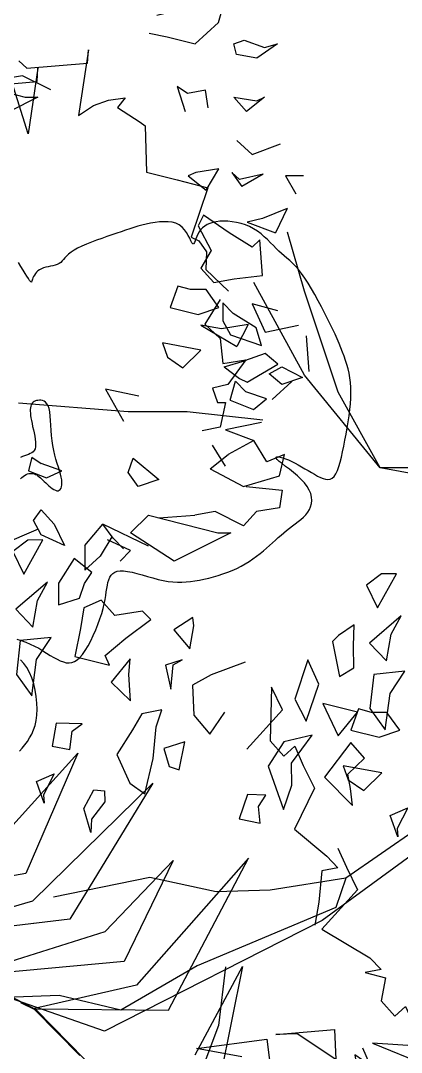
# Model space of a CAD drawing. Header units: metres. Extents: x 10 to 239, y 2 to 253.
# Drawn here: x 86.47 to 88.276, y 51.147 to 56.038 of the extents above; entities that cross this region are included whole.
import ezdxf

# ---------------------------------------------------------------- set-up
doc = ezdxf.new("R2010")
doc.units = ezdxf.units.M
doc.header["$MEASUREMENT"] = 0
doc.layers.add('1', color=7, linetype='Continuous')
doc.layers.add('cot200', color=9, linetype='Continuous')
doc.layers.add('barrera', color=7, linetype='Continuous', lineweight=0, true_color=0x9dbb63)
doc.layers.add('bloques ARBOLES', color=7, linetype='Continuous', true_color=0xb8d897)

# ---------------------------------------------------------------- blocks, each defined once
blk = doc.blocks.new('ARB5')
for points in [[(-4170, -2477), (-4148, -2511), (-4124, -2544), (-4098, -2577), (-4070, -2608), (-4039, -2639), (-4003, -2667), (-3964, -2693), (-3919, -2717), (-3869, -2738), (-3813, -2756), (-3753, -2770), (-3689, -2781), (-3624, -2787), (-3560, -2789), (-3497, -2787), (-3437, -2779), (-3383, -2766), (-3335, -2747), (-3292, -2724)], [(-3083, -2742), (-3109, -2783), (-3137, -2822), (-3166, -2861), (-3197, -2897), (-3229, -2931), (-3262, -2963), (-3295, -2994), (-3327, -3024), (-3356, -3052), (-3383, -3079), (-3407, -3106), (-3425, -3133), (-3440, -3159), (-3449, -3186), (-3452, -3213), (-3449, -3242), (-3440, -3272), (-3425, -3304), (-3402, -3338), (-3372, -3374), (-3335, -3413), (-3294, -3452), (-3249, -3491), (-3201, -3530), (-3153, -3566), (-3104, -3600), (-3057, -3631), (-3012, -3657), (-2970, -3679), (-2931, -3699), (-2894, -3716), (-2860, -3731), (-2829, -3745), (-2800, -3759), (-2774, -3772), (-2751, -3787), (-2730, -3803), (-2714, -3821), (-2701, -3841), (-2694, -3864), (-2691, -3889), (-2694, -3919), (-2703, -3952), (-2719, -3989), (-2739, -4031), (-2764, -4075), (-2792, -4121), (-2820, -4168), (-2849, -4216), (-2877, -4264), (-2901, -4311), (-2922, -4356), (-2940, -4400), (-2954, -4443), (-2966, -4486), (-2975, -4528), (-2982, -4571), (-2987, -4615), (-2991, -4661), (-2994, -4707), (-2996, -4756), (-2997, -4805), (-2996, -4855), (-2994, -4905), (-2990, -4955), (-2985, -5004), (-2977, -5053), (-2967, -5100), (-2955, -5146), (-2942, -5190), (-2927, -5233), (-2911, -5275), (-2894, -5316), (-2877, -5355), (-2859, -5393), (-2841, -5429), (-2824, -5465), (-2806, -5499), (-2789, -5533), (-2773, -5567), (-2757, -5600), (-2741, -5633), (-2727, -5667), (-2713, -5701), (-2699, -5734), (-2686, -5768), (-2672, -5800), (-2657, -5830), (-2640, -5859), (-2621, -5885), (-2599, -5908), (-2575, -5927), (-2547, -5943), (-2517, -5954), (-2484, -5960), (-2449, -5962), (-2411, -5958), (-2372, -5948), (-2330, -5931), (-2287, -5909), (-2243, -5882), (-2200, -5852), (-2158, -5821), (-2120, -5791), (-2085, -5765), (-2056, -5743), (-2033, -5728), (-2017, -5722), (-2008, -5723), (-2005, -5732), (-2008, -5745), (-2017, -5764), (-2029, -5786), (-2046, -5811), (-2066, -5837), (-2088, -5864), (-2113, -5891), (-2139, -5918), (-2166, -5945), (-2194, -5972), (-2221, -5998), (-2248, -6024), (-2273, -6050), (-2297, -6074), (-2318, -6098), (-2336, -6121), (-2350, -6143), (-2358, -6166), (-2360, -6188), (-2356, -6211), (-2344, -6234), (-2324, -6257), (-2297, -6281), (-2263, -6305), (-2223, -6329), (-2178, -6354), (-2129, -6380), (-2077, -6406), (-2023, -6432), (-1968, -6459), (-1911, -6486), (-1855, -6512), (-1798, -6537), (-1741, -6560), (-1686, -6582), (-1632, -6601), (-1579, -6616), (-1529, -6629), (-1481, -6638), (-1434, -6645), (-1388, -6648), (-1344, -6650), (-1299, -6650), (-1255, -6648), (-1211, -6645), (-1167, -6641), (-1121, -6636), (-1074, -6630), (-1026, -6623), (-975, -6615), (-922, -6606), (-865, -6595), (-805, -6583), (-741, -6570), (-675, -6556), (-608, -6541), (-540, -6524), (-474, -6507), (-412, -6489), (-353, -6470), (-300, -6451), (-254, -6431), (-213, -6411), (-178, -6391), (-145, -6371), (-115, -6350), (-86, -6330), (-57, -6310), (-26, -6290), (7, -6271), (42, -6252), (78, -6232), (115, -6211), (152, -6188), (189, -6164), (224, -6136), (257, -6106), (288, -6073), (315, -6036), (340, -5998), (362, -5958), (381, -5917), (396, -5877), (409, -5837), (418, -5799), (423, -5763), (425, -5729), (423, -5698), (419, -5668), (411, -5641), (400, -5616), (387, -5593), (370, -5572), (352, -5554), (332, -5538), (312, -5523), (294, -5511), (280, -5500), (270, -5491), (267, -5484), (271, -5478), (284, -5473), (305, -5469), (332, -5464), (362, -5457), (395, -5448), (428, -5436), (460, -5419), (488, -5398), (513, -5370), (532, -5337), (548, -5299), (560, -5259), (570, -5216), (576, -5171), (580, -5126), (583, -5081), (584, -5037), (584, -4994), (583, -4952), (581, -4909), (579, -4865), (575, -4819), (572, -4772), (569, -4722), (565, -4669), (561, -4615), (557, -4559), (552, -4505), (546, -4452), (539, -4402), (531, -4356), (521, -4316), (510, -4282), (497, -4253), (484, -4229), (471, -4208), (459, -4190), (448, -4172), (438, -4155), (432, -4136), (428, -4116), (426, -4093), (426, -4070), (428, -4046), (429, -4021), (430, -3997), (429, -3974), (427, -3952), (422, -3932), (415, -3913), (406, -3896), (396, -3881), (385, -3868), (374, -3856), (362, -3846), (351, -3839), (341, -3832), (333, -3827), (327, -3823), (325, -3820), (327, -3816), (334, -3812), (346, -3807), (366, -3801), (392, -3793), (425, -3783), (462, -3772), (503, -3760), (546, -3747)], [(-1547, -3199), (-1537, -3215), (-1529, -3232), (-1523, -3248), (-1519, -3264), (-1516, -3279), (-1516, -3294), (-1518, -3308), (-1522, -3321), (-1527, -3334), (-1534, -3346), (-1542, -3357), (-1551, -3367), (-1562, -3376), (-1574, -3386), (-1587, -3394), (-1601, -3403), (-1617, -3412), (-1633, -3422), (-1650, -3432), (-1668, -3443), (-1687, -3455), (-1704, -3467), (-1721, -3480), (-1735, -3493), (-1747, -3506), (-1755, -3519), (-1759, -3531), (-1758, -3544), (-1753, -3555), (-1743, -3566), (-1729, -3575), (-1711, -3583), (-1690, -3590), (-1665, -3595), (-1636, -3598), (-1604, -3598), (-1570, -3598), (-1533, -3596), (-1493, -3594), (-1450, -3593), (-1406, -3592), (-1359, -3594), (-1310, -3598), (-1260, -3604), (-1209, -3613), (-1158, -3623), (-1109, -3634), (-1061, -3643), (-1017, -3651), (-977, -3657), (-942, -3659), (-913, -3657), (-890, -3651), (-872, -3642), (-858, -3631), (-848, -3617), (-841, -3603), (-836, -3588), (-834, -3574), (-832, -3560), (-833, -3547), (-835, -3535), (-838, -3524), (-844, -3514), (-851, -3505), (-860, -3496), (-871, -3489), (-885, -3482), (-901, -3476), (-918, -3471), (-939, -3467), (-961, -3463), (-985, -3460), (-1012, -3458), (-1041, -3456), (-1072, -3454), (-1105, -3453), (-1138, -3451), (-1170, -3449), (-1201, -3446), (-1230, -3441), (-1256, -3435), (-1277, -3427), (-1294, -3418), (-1307, -3406), (-1317, -3392), (-1323, -3376), (-1328, -3359), (-1330, -3340), (-1332, -3321), (-1334, -3300), (-1336, -3278), (-1339, -3256)]]:
    blk.add_lwpolyline(points)
blk = doc.blocks.new('A$C16B70096')
for p, q in [((555, 1640.5), (553, 1598.5)), ((553, 1598.5), (607, 1634.5)), ((637, 1633.5), (555, 1640.5)), ((607, 1634.5), (637, 1633.5)), ((502, 1621.5), (415, 1586)), ((431, 1617), (502, 1621.5)), ((649.5, 1627), (636.5, 1527)), ((748, 1614), (649.5, 1627)), ((684.5, 1602.5), (748, 1614)), ((280.5, 735.5), (353, 567.5)), ((405, 598), (280.5, 735.5)), ((175.5, 694), (291.5, 503.5)), ((343, 529.5), (175.5, 694)), ((41.5, 589), (198.5, 411.5)), ((153.5, 376.5), (41.5, 589)), ((147, 585.5), (215.5, 444.5)), ((242, 486.5), (147, 585.5)), ((353, 567.5), (618.5, 520)), ((669.5, 545.5), (344, 380.5)), ((527.5, 476), (343, 529.5)), ((291.5, 503.5), (527.5, 476)), ((433.5, 426), (242, 486.5)), ((50, 437.5), (84, 269)), ((116.5, 314), (50, 437.5)), ((215.5, 444.5), (431, 425)), ((198.5, 411.5), (341, 379)), ((340.5, 378.5), (153.5, 376.5)), ((338.5, 377), (218, 254.5)), ((277.5, 313), (340.5, 377)), ((344, 380.5), (338.5, 377)), ((339, 376.5), (360, 387)), ((344, 380.5), (339, 376.5)), ((342.5, 379), (344, 380.5))]:
    blk.add_line(p, q)
blk = doc.blocks.new('ARBOL22')
for points in [[(-0.9956, 1.6358), (-0.9536, 1.6274), (-0.8878, 1.611), (-0.8339, 1.6606), (-0.8219, 1.7021), (-0.9057, 1.6938), (-0.9775, 1.6772)], [(-1.2247, 1.5036), (-1.2906, 1.5367), (-1.3385, 1.5283)], [(-1.3982, 1.5111), (-1.2567, 1.5234), (-1.2549, 1.5541), (-1.2779, 1.4014), (-1.3149, 1.5203)], [(-1.2991, 1.5715), (-1.2805, 1.5539), (-1.139, 1.5661), (-1.1372, 1.5969), (-1.1602, 1.4442), (-1.1249, 1.4669), (-1.0902, 1.4794), (-1.051, 1.4848), (-1.0696, 1.4628), (-1.0166, 1.4283), (-1.0047, 1.4198), (-1.0014, 1.312), (-0.93, 1.2938), (-0.8584, 1.2754), (-0.8972, 1.1604), (-0.8793, 1.1517), (-0.862, 1.1264), (-0.8629, 1.0851), (-0.8103, 1.0341)], [(-0.9298, 1.5115), (-0.9116, 1.4535)], [(-0.9057, 1.495), (-0.9298, 1.5115)], [(-0.8637, 1.5033), (-0.9057, 1.495)], [(-0.8578, 1.4619), (-0.8637, 1.5033)], [(-0.768, 1.4535), (-0.7978, 1.4866)], [(-0.7978, 1.4866), (-0.744, 1.4784)], [(-0.726, 1.4866), (-0.768, 1.4535)], [(-0.744, 1.4784), (-0.726, 1.4866)], [(-0.7909, 1.3857), (-0.755, 1.3526)], [(-0.755, 1.3526), (-0.6891, 1.3775)], [(-0.8868, 1.3111), (-0.9047, 1.3029)], [(-0.9047, 1.3029), (-0.8627, 1.2698)], [(-0.8328, 1.3195), (-0.8868, 1.3111)], [(-0.8627, 1.2698), (-0.8328, 1.3195)], [(-0.8029, 1.3111), (-0.7789, 1.278)], [(-0.785, 1.2946), (-0.8029, 1.3111)], [(-0.7293, 1.3073), (-0.785, 1.2946)], [(-0.7293, 1.3073), (-0.7789, 1.278)], [(-0.6771, 1.3029), (-0.6532, 1.2615)], [(-0.6351, 1.3029), (-0.6771, 1.3029)], [(-0.6736, 1.2273), (-0.731, 1.2035)], [(-0.6736, 1.2273), (-0.701, 1.1703)], [(-0.8688, 1.2118), (-0.8807, 1.1869)], [(-0.8089, 1.1703), (-0.8688, 1.2118)], [(-0.731, 1.2035), (-0.7669, 1.1951)], [(-0.8807, 1.1869), (-0.8509, 1.1289)], [(-0.7669, 1.1951), (-0.701, 1.1703)], [(-0.755, 1.1372), (-0.8089, 1.1703)], [(-0.1641, 0.5456), (-0.2597, 0.6221), (-0.4563, 0.6221), (-0.5546, 0.7989), (-0.6332, 1.0346), (-0.6725, 1.1721)], [(-0.7371, 1.1538), (-0.755, 1.1372)], [(-0.731, 1.0709), (-0.7371, 1.1538)], [(-0.8509, 1.1289), (-0.8748, 1.0876)], [(-0.8748, 1.0876), (-0.8448, 1.0543)], [(-0.8448, 1.0543), (-0.7968, 1.0627)], [(-0.7968, 1.0627), (-0.731, 1.0709)], [(-0.9286, 1.0461), (-0.9466, 0.9963)], [(-0.8986, 1.0378), (-0.9286, 1.0461)], [(-0.8627, 1.0378), (-0.8986, 1.0378)], [(-0.8328, 0.9963), (-0.8627, 1.0378)], [(-0.0985, 0.3784), (-0.2401, 0.5828), (-0.4563, 0.6221), (-0.6332, 0.8382), (-0.7511, 1.0543)], [(-0.8296, 1.0151), (-0.8655, 0.9571)], [(-0.9466, 0.9963), (-0.8807, 0.9799)], [(-0.8807, 0.9799), (-0.8328, 0.9963)], [(-0.7996, 0.982), (-0.8236, 1.0069)], [(-0.8236, 1.0069), (-0.8236, 0.9654)], [(-0.6951, 0.9881), (-0.755, 1.0047)], [(-0.755, 1.0047), (-0.725, 0.9384)], [(-0.8236, 0.9654), (-0.8057, 0.9323)], [(-0.7457, 0.9489), (-0.7996, 0.982)], [(-0.8748, 0.955), (-0.7909, 0.9052)], [(-0.8268, 0.9468), (-0.8748, 0.955)], [(-0.8655, 0.9571), (-0.8296, 0.924)], [(-0.7646, 0.9563), (-0.8268, 0.9468)], [(-0.7646, 0.9563), (-0.7909, 0.9052)], [(-0.7337, 0.9074), (-0.7457, 0.9489)], [(-0.725, 0.9384), (-0.6471, 0.955)], [(-0.8296, 0.924), (-0.8236, 0.866)], [(-0.8057, 0.9323), (-0.7337, 0.9074)], [(-0.6292, 0.9301), (-0.6232, 0.8473)], [(-0.8748, 0.897), (-0.9645, 0.9136)], [(-0.9645, 0.9136), (-0.9527, 0.8804)], [(-0.9168, 0.8557), (-0.8748, 0.897)], [(-0.9527, 0.8804), (-0.9168, 0.8557)], [(-0.8236, 0.866), (-0.7698, 0.8743)], [(-0.8201, 0.8576), (-0.773, 0.8721)], [(-0.7698, 0.8743), (-0.8116, 0.8163)], [(-0.725, 0.8888), (-0.773, 0.8721)], [(-0.6951, 0.8639), (-0.725, 0.8888)], [(-0.8201, 0.8576), (-0.785, 0.8308)], [(-0.7669, 0.8224), (-0.6951, 0.8639)], [(-0.7158, 0.8412), (-0.6858, 0.8578)], [(-0.6858, 0.8578), (-0.6378, 0.8329)], [(-0.8065, 0.7801), (-0.7937, 0.8247)], [(-0.7698, 0.7998), (-0.7937, 0.8247)], [(-0.785, 0.8308), (-0.7669, 0.8224)], [(-0.6858, 0.8163), (-0.7158, 0.8412)], [(-0.6626, 0.8239), (-0.7082, 0.7817)], [(-0.6378, 0.8329), (-0.6858, 0.8163)], [(-1.0973, 0.806), (-1.0553, 0.7314)], [(-1.0194, 0.7894), (-1.0973, 0.806)], [(-0.8116, 0.8163), (-0.8475, 0.8081)], [(-0.8475, 0.8081), (-0.8357, 0.775)], [(-0.7218, 0.7832), (-0.7698, 0.7998)], [(-0.7299, 0.7336), (-0.9068, 0.7533), (-1.0444, 0.7533), (-1.2999, 0.7729)], [(-0.8357, 0.775), (-0.8175, 0.775)], [(-0.8175, 0.775), (-0.8296, 0.717)], [(-0.8065, 0.7801), (-0.7517, 0.7583)], [(-0.7517, 0.7583), (-0.7218, 0.7832)], [(-0.7333, 0.7277), (-0.7753, 0.7194)], [(-0.8296, 0.717), (-0.8716, 0.7088)], [(-0.7753, 0.7194), (-0.8171, 0.711)], [(-0.8171, 0.711), (-0.7512, 0.6862)], [(-0.8175, 0.6259), (-0.8475, 0.6755)], [(-0.7512, 0.6862), (-0.8112, 0.6531)], [(-0.7212, 0.6366), (-0.7512, 0.6862)], [(-0.853, 0.62), (-0.8112, 0.6531)], [(-0.6794, 0.6531), (-0.7212, 0.6366)], [(-0.6914, 0.6035), (-0.6794, 0.6531)], [(-1.2693, 0.6474), (-1.277, 0.6155)], [(-1.2693, 0.6474), (-1.2471, 0.6321)], [(-1.1991, 0.6155), (-1.2471, 0.6321)], [(-1.0447, 0.6117), (-1.0327, 0.6448)], [(-1.0327, 0.6448), (-0.9729, 0.5951)], [(-1.277, 0.6155), (-1.235, 0.599)], [(-1.235, 0.599), (-1.1991, 0.6155)], [(-1.0208, 0.5786), (-1.0447, 0.6117)], [(-0.853, 0.62), (-0.7753, 0.5786)], [(-0.7753, 0.5786), (-0.6914, 0.6035)], [(-0.9729, 0.5951), (-1.0208, 0.5786)], [(-0.7692, 0.5786), (-0.6853, 0.5702)], [(-0.6853, 0.5702), (-0.6914, 0.5289)], [(-1.265, 0.4995), (-1.2471, 0.5244)], [(-1.2471, 0.5244), (-1.2171, 0.4913)], [(-1.0388, 0.4709), (-0.9968, 0.5122)], [(-0.9968, 0.5122), (-0.8351, 0.4709)], [(-0.9729, 0.5061), (-0.8891, 0.5122)], [(-0.8411, 0.5206), (-0.8891, 0.5122)], [(-0.7753, 0.4875), (-0.8411, 0.5206)], [(-0.7453, 0.5206), (-0.7753, 0.4875)], [(-0.6914, 0.5289), (-0.7453, 0.5206)], [(-1.2471, 0.4664), (-1.265, 0.4995)], [(-1.2171, 0.4913), (-1.1932, 0.4415)], [(-1.1453, 0.4415), (-1.1033, 0.4913)], [(-1.0794, 0.4582), (-1.1033, 0.4913)], [(-0.9969, 0.4397), (-1.1033, 0.4913)], [(-1.2541, 0.4794), (-1.3429, 0.4415)], [(-1.1932, 0.4415), (-1.2471, 0.4664)], [(-1.0824, 0.4613), (-1.1094, 0.4167)], [(-1.0553, 0.4333), (-1.0794, 0.4582)], [(-0.937, 0.4047), (-1.0388, 0.4709)], [(-0.8052, 0.4709), (-0.937, 0.4047)], [(-0.8351, 0.4709), (-0.8052, 0.4709)], [(-1.1453, 0.4415), (-1.1453, 0.3835)], [(-1.0388, 0.4296), (-1.0927, 0.4543)], [(-1.1453, 0.3835), (-1.1094, 0.4167)], [(-1.0627, 0.4047), (-1.0388, 0.4296)], [(-0.7711, 0.1694), (-0.8511, 0.1394), (-0.8939, 0.1159), (-0.8913, 0.0456), (-0.8538, 0.0013), (-0.819, 0.0529)], [(-0.7674, -0.0338), (-0.684, 0.0583), (-0.7099, 0.1113), (-0.7128, -0.0143), (-0.6812, -0.0501), (-0.6559, -0.027), (-0.636, -0.0716), (-0.61, -0.1246), (-0.656, -0.22), (-0.5811, -0.283), (-0.5555, -0.3106), (-0.5926, -0.3171), (-0.5997, -0.3904), (-0.6091, -0.4443)], [(-0.3497, -0.2135), (-0.3706, -0.2193), (-0.5363, -0.3345), (-0.5603, -0.4025), (-0.8832, -0.5386), (-1.0617, -0.6423), (-1.205, -0.6077), (-1.4148, -0.6158)], [(-0.5551, -0.2641), (-0.5351, -0.3087), (-0.5092, -0.3617), (-0.5926, -0.4537), (-0.4803, -0.5201), (-0.4546, -0.5477), (-0.4917, -0.5541), (-0.4445, -0.5667), (-0.454, -0.6206), (-0.4224, -0.6564), (-0.3971, -0.6333), (-0.3771, -0.6778), (-0.3511, -0.7309), (-0.4345, -0.8229)], [(-0.3553, -0.2607), (-0.5919, -0.433), (-1.0999, -0.6914), (-1.4181, -0.5798)], [(-0.5363, -0.3345), (-0.7129, -0.3623), (-0.8393, -0.3665), (-0.9941, -0.3327), (-1.2186, -0.3785)], [(-0.8176, -0.541), (-0.8334, -0.6781), (-0.8722, -0.7816), (-0.9038, -0.844), (-0.9365, -0.9367), (-1.0706, -1.1395)], [(-0.4976, -0.7297), (-0.4796, -0.7711), (-0.5155, -0.7462), (-0.5096, -0.7877), (-0.5634, -0.796), (-0.6053, -0.7795), (-0.5814, -0.8375), (-0.5694, -0.8622), (-0.5275, -0.9037)]]:
    blk.add_lwpolyline(points)
for points in [[(-0.7739, 1.6192), (-0.726, 1.6026), (-0.696, 1.611), (-0.744, 1.5779), (-0.7919, 1.5861), (-0.7978, 1.611)], [(-1.2845, 1.4869), (-1.2547, 1.4869), (-1.3864, 1.4207), (-1.4882, 1.4869), (-1.4462, 1.5283)], [(-1.3134, 0.4275), (-1.2876, 0.3745), (-1.2432, 0.4543), (-1.2786, 0.4537)], [(-1.1579, 0.3183), (-1.1465, 0.3523), (-1.1291, 0.3781), (-1.1706, 0.411), (-1.2072, 0.3538), (-1.2068, 0.3031)], [(-0.4886, 0.3487), (-0.4627, 0.2957), (-0.4184, 0.3755), (-0.4537, 0.3749)], [(-1.3065, 0.2925), (-1.2665, 0.2512), (-1.2557, 0.3133), (-1.2326, 0.3561)], [(-1.1685, 0.1828), (-1.0881, 0.1622), (-1.0981, 0.1846), (-1.0496, 0.2251), (-0.9911, 0.2687), (-1.0109, 0.2878), (-1.0754, 0.278), (-1.107, 0.3138), (-1.148, 0.296), (-1.1553, 0.2479)], [(-0.8933, 0.2737), (-0.9381, 0.2444), (-0.9005, 0.2002), (-0.8913, 0.2541)], [(-0.4309, 0.2344), (-0.4078, 0.2772), (-0.4816, 0.2136), (-0.4416, 0.1724)], [(-0.5175, 0.2564), (-0.5541, 0.2317), (-0.5678, 0.2172), (-0.5514, 0.1359), (-0.5182, 0.1564), (-0.5187, 0.2071)], [(-1.2236, 0.2267), (-1.2961, 0.2195), (-1.3051, 0.1403), (-1.2694, 0.0904), (-1.2585, 0.1752)], [(-1.0428, 0.1406), (-1.0394, 0.1773), (-1.0839, 0.1228), (-1.0386, 0.0787)], [(-0.957, 0.1623), (-0.945, 0.106), (-0.9393, 0.1628), (-0.918, 0.1746)], [(-0.6251, 0.1746), (-0.6558, 0.0831), (-0.6288, 0.0313), (-0.5996, 0.1179)], [(-0.4803, 0.0615), (-0.4446, 0.0116), (-0.4336, 0.0964), (-0.3988, 0.1479), (-0.4712, 0.1406)], [(-0.59, 0.0731), (-0.5542, -0.0022), (-0.5096, 0.0524)], [(-1.0126, 0.0485), (-1.034, 0.0113), (-1.0706, -0.0459), (-1.0407, -0.1127), (-1.0052, -0.1374), (-0.9863, -0.0553), (-0.9792, 0.0181), (-0.9659, 0.0579)], [(-0.5249, 0.0105), (-0.459, -0.006), (-0.411, 0.0105), (-0.441, 0.052), (-0.4769, 0.052), (-0.5069, 0.0602)], [(-1.1748, 0.0081), (-1.1515, 0.0256), (-1.2122, 0.0269), (-1.2214, -0.0268), (-1.1804, -0.0344)], [(-0.9255, -0.082), (-0.9123, -0.0169), (-0.9612, -0.0321), (-0.949, -0.0741)], [(-0.6812, -0.0163), (-0.7178, -0.0735), (-0.6818, -0.174), (-0.6627, -0.1174), (-0.6632, -0.0666), (-0.6148, -0.0007)], [(-0.5256, -0.1256), (-0.5318, -0.0918), (-0.493, -0.0543), (-0.5247, -0.0183), (-0.5866, -0.0986), (-0.5214, -0.1648)], [(-1.2421, -0.14), (-1.24, -0.1596), (-1.258, -0.1092), (-1.2171, -0.0915)], [(-0.5309, -0.1054), (-0.495, -0.1302), (-0.453, -0.0888), (-0.5428, -0.0722)], [(-1.0992, -0.1311), (-1.099, -0.1564), (-1.1301, -0.1965), (-1.1317, -0.2276), (-1.1478, -0.1716), (-1.1247, -0.1288)], [(-0.7662, -0.1394), (-0.7853, -0.1962), (-0.7362, -0.2063), (-0.7405, -0.167), (-0.7232, -0.1412)], [(-0.4172, -0.2188), (-0.4151, -0.2384), (-0.4331, -0.1881), (-0.3923, -0.1704)]]:
    blk.add_lwpolyline(points, close=True)
blk = doc.blocks.new('asddsd')
at = {"layer": 'bloques ARBOLES', "xscale": 0.0004740765671158, "yscale": 0.0004740765671158, "zscale": 0.0004740765671158, "rotation": 105.198054615763}
blk.add_blockref('ARB5', (66.1855, 44.8734), dxfattribs=at)
at = {"layer": 'bloques ARBOLES'}
for name, p, xscale, yscale, zscale in [('ARBOL22', (70.4753, 43.3507, 1.2423), 2.033276188942182, 2.033276188942182, 2.033276188942182), ('A$C16B70096', (69.0641, 40.7674), -0.003392618244440136, 0.003392618244440136, 0.003392618244440136), ('A$C16B70096', (69.0641, 40.7674), -0.003392618244440136, 0.003392618244440136, 0.003392618244440136), ('A$C16B70096', (71.2131, 36.3873), -0.003392618244440136, 0.003392618244440136, 0.003392618244440136)]:
    blk.add_blockref(name, p, dxfattribs=dict(at, xscale=xscale, yscale=yscale, zscale=zscale))

msp = doc.modelspace()

# ---------------------------------------------------------------- linework, layer by layer
at = {"layer": 'barrera'}
for points, knots in [([(75.73942, 62.39456), (75.90592, 56.61362), (75.56894, 49.9644), (78.41125, 43.31829), (87.62299, 43.14607), (90.20739, 40.93833), (88.83191, 38.80337)], [0, 0, 0, 0, 0.8755826, 1.8755826, 2.8755826, 3.8755826, 3.8755826, 3.8755826, 3.8755826]), ([(90.10427, 41.59228), (90.10054, 41.59937), (90.09678, 41.60643), (89.93855, 41.90036), (89.73541, 42.14874), (89.27878, 42.57262), (89.02506, 42.74985), (88.48436, 43.0573), (88.19676, 43.18766), (87.20305, 43.56395), (86.43212, 43.73837), (84.84876, 44.02664), (84.03139, 44.144), (82.45549, 44.42871), (81.69779, 44.59674), (80.66832, 44.95301), (80.33, 45.09921), (79.68813, 45.4578), (79.38702, 45.6827), (78.8384, 46.20972), (78.59273, 46.51117), (77.90446, 47.57909), (77.55097, 48.49254), (77.19274, 50.0933), (77.10216, 50.6537), (76.96957, 51.84367), (76.9266, 52.47857), (76.82933, 54.75548), (76.8268, 56.67551), (76.7317, 60.20424), (76.69679, 61.24634), (76.64589, 62.39456)], [5.0005813, 5.0005813, 5.0005813, 5.0005813, 5.0039387, 5.0039387, 5.1407367, 5.1407367, 5.2775346, 5.2775346, 5.4143326, 5.4143326, 5.7278842, 5.7278842, 6.0414357, 6.0414357, 6.3549873, 6.3549873, 6.5302849, 6.5302849, 6.7323037, 6.7323037, 6.9343224, 6.9343224, 7.3625573, 7.3625573, 7.5707002, 7.5707002, 7.7788431, 7.7788431, 8.242433, 8.242433, 8.4137974, 8.4137974, 8.4137974, 8.4137974])]:
    msp.add_open_spline(points, degree=3, knots=knots, dxfattribs=at)
at = {"layer": 'cot200'}
for points, knots in [([(87.98086, 38.05951), (86.27881, 41.75621), (84.76892, 45.98168), (83.45269, 50.85097), (82.50314, 54.3638), (81.65438, 58.21171), (80.90637, 62.39456)], [0.69851692, 0.69851692, 0.69851692, 0.69851692, 0.82848172, 0.82848172, 0.82848172, 0.92224151, 0.92224151, 0.92224151, 0.92224151]), ([(105.215, 34.10371), (103.29078, 34.12742), (101.5175, 34.52126), (99.89572, 35.28658), (99.01349, 35.70291), (98.17608, 36.22917), (97.3836, 36.86557), (94.26818, 39.36743), (91.84697, 43.57158), (90.12537, 49.4912), (89.99638, 49.9347), (89.87133, 50.38782), (89.75033, 50.85097), (88.88037, 54.18111), (88.22034, 58.02966), (87.76942, 62.39456)], [2.7323709, 2.7323709, 2.7323709, 2.7323709, 2.9382831, 2.9382831, 2.9382831, 3.0502975, 3.0502975, 3.0502975, 3.4906512, 3.4906512, 3.4906512, 3.5236424, 3.5236424, 3.5236424, 3.7608538, 3.7608538, 3.7608538, 3.7608538])]:
    msp.add_open_spline(points, degree=3, knots=knots, dxfattribs=at)

# ---------------------------------------------------------------- block references
at = {"layer": '1', "lineweight": 0}
msp.add_blockref('asddsd', (18.62841, 9.30206), dxfattribs=at)

doc.saveas('drawing.dxf')
